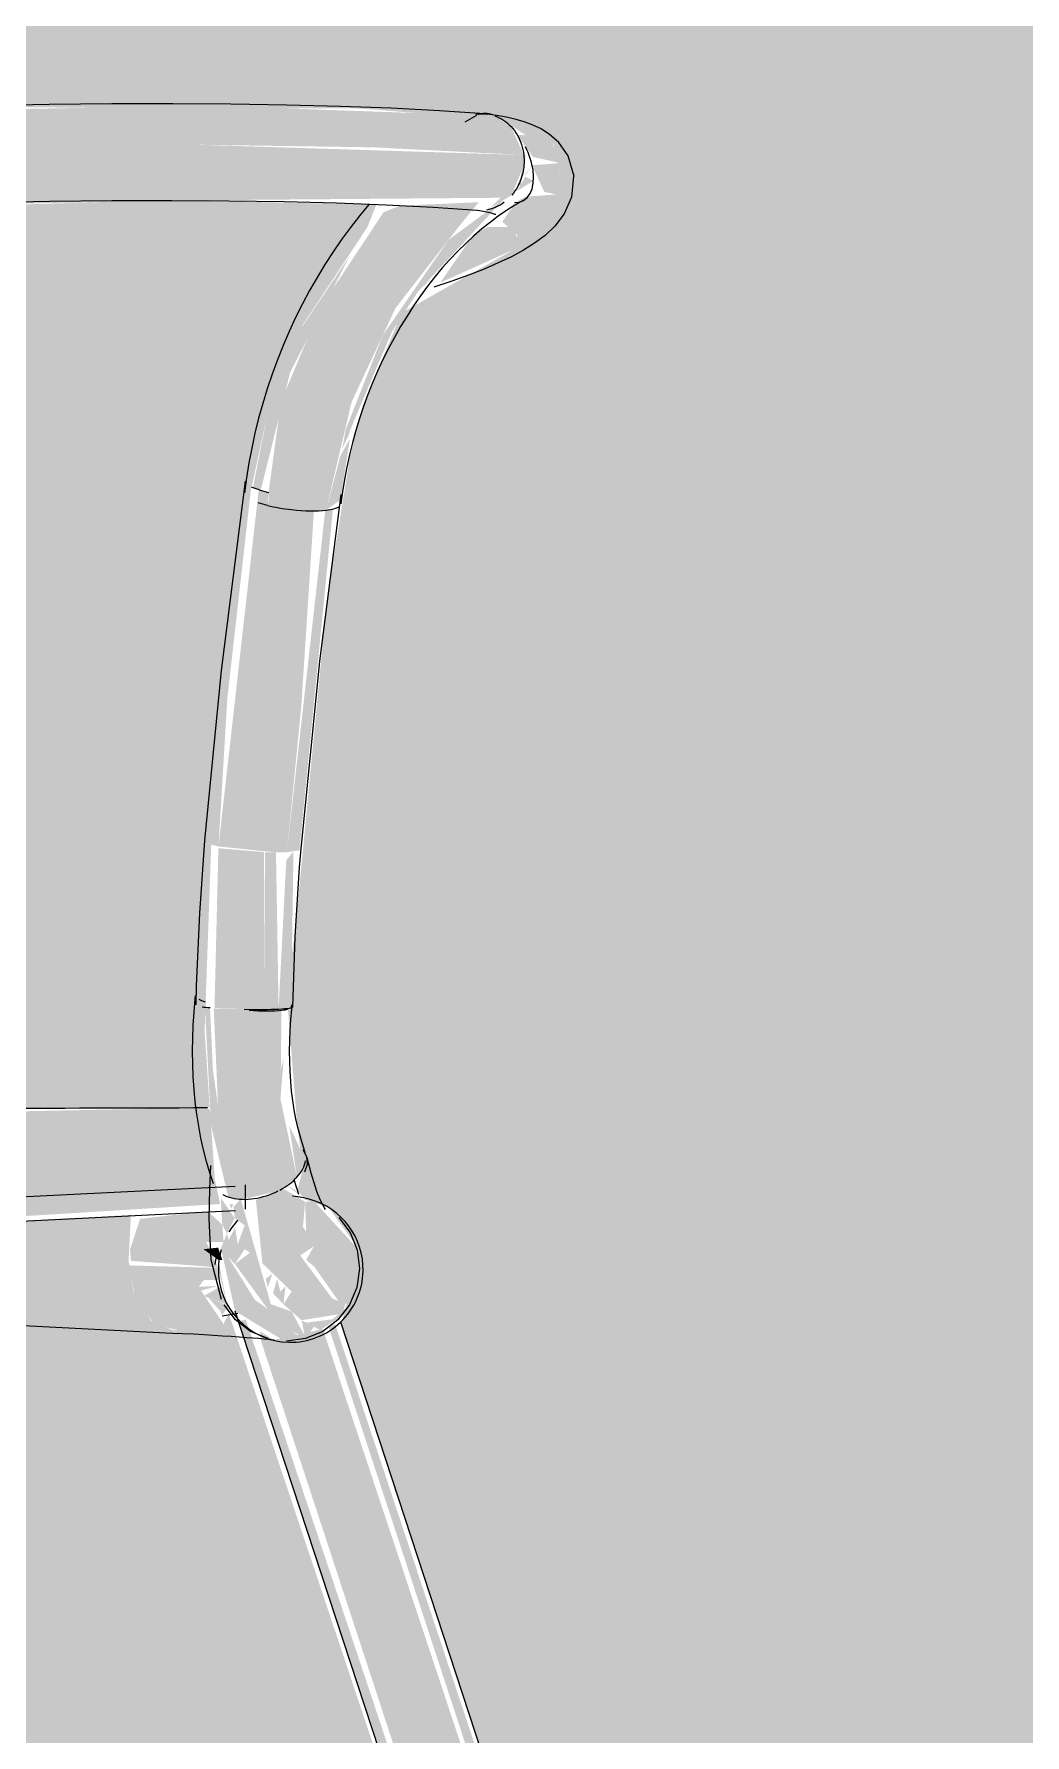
# Model space of a CAD drawing. Header units: inches. Extents: x -55396 to -733, y -290 to 853.
# Drawn here: x -26069.6 to -26059.38, y 11.54 to 29.07 of the extents above; entities that cross this region are included whole.
import ezdxf

# ---------------------------------------------------------------- set-up
doc = ezdxf.new("R2010")
doc.units = ezdxf.units.IN
doc.header["$MEASUREMENT"] = 0
doc.layers.add('A-DOOR', color=31, linetype='Continuous', lineweight=9)
doc.layers.add('I-FURN', color=30, linetype='Continuous', lineweight=9)

# ---------------------------------------------------------------- blocks, each defined once
blk = doc.blocks.new('HermanMiller_Collection_Air-Chair_SideChair_Arms - Arms-V14-Section 13')
at = {"layer": 'I-FURN'}
for points in [[(-26064.547, 27.825), (-26064.678, 28.117), (-26064.846, 28.228), (-26067.8, 28.334), (-26072.503, 28.249), (-26072.357, 28.117), (-26072.273, 27.825), (-26067.934, 27.931), (-26066.107, 27.904)], [(-26064.169, 27.741), (-26064.279, 28.018), (-26064.615, 28.032), (-26064.451, 27.804)], [(-26070.167, 17.999), (-26067.786, 18.008), (-26067.838, 18.794), (-26067.768, 20.766), (-26067.357, 24.408), (-26067.346, 24.434), (-26067.188, 25.162), (-26066.827, 26.073), (-26066.16, 27.079), (-26066.066, 27.314), (-26068.228, 27.359), (-26071.707, 27.257), (-26071.518, 26.882), (-26071.417, 26.323), (-26071.328, 25.819), (-26071.267, 25.279), (-26071.316, 24.869), (-26072.26, 19.018), (-26072.162, 19.01), (-26072.351, 18.003), (-26070.227, 17.999)], [(-26067.26, 24.369), (-26066.955, 25.586), (-26066.341, 26.786), (-26066.848, 26.032), (-26067.188, 25.162), (-26067.339, 24.398), (-26067.274, 24.373)], [(-26067.093, 20.635), (-26066.99, 20.637), (-26066.842, 22.129), (-26066.711, 24.156), (-26067.187, 24.243), (-26067.178, 24.346), (-26067.28, 24.375), (-26067.695, 20.696), (-26067.102, 20.635)], [(-26066.99, 20.637), (-26066.86, 20.656), (-26066.515, 24.175), (-26066.595, 24.155), (-26066.99, 20.638)], [(-26067.695, 20.696), (-26067.567, 22.838), (-26067.772, 20.716)], [(-26067.075, 19.02), (-26066.946, 19.033), (-26066.922, 20.643), (-26066.996, 20.554), (-26067.075, 19.025)], [(-26067.559, 17.073), (-26067.752, 18.385), (-26067.782, 19.034), (-26067.834, 19.034), (-26067.772, 17.823), (-26067.595, 17.087)], [(-26067.449, 17.058), (-26067.08, 17.144), (-26066.886, 17.287), (-26067.056, 18.094), (-26067.045, 19.009), (-26067.744, 19.026), (-26067.683, 17.662), (-26067.559, 17.073)], [(-26066.886, 17.287), (-26066.796, 17.456), (-26066.966, 17.822)], [(-26067.697, 16.351), (-26067.822, 16.62), (-26067.642, 16.62), (-26067.656, 16.797), (-26067.804, 16.935), (-26068.503, 16.858), (-26068.607, 16.541), (-26068.598, 16.424), (-26067.829, 16.367)], [(-26068.083, 15.675), (-26068.388, 15.806), (-26068.57, 16.098), (-26068.622, 16.426), (-26073.531, 16.682), (-26074.026, 16.336), (-26074.398, 16.112), (-26074.426, 16.049), (-26074.268, 15.997), (-26068.1, 15.676)], [(-26067.655, 16.434), (-26067.699, 16.56), (-26067.85, 16.544), (-26067.697, 16.434), (-26067.659, 16.434)], [(-26062.215, 0), (-26062.138, 0), (-26067.413, 15.818), (-26067.489, 15.801), (-26062.269, 0)], [(-26061.702, 0), (-26061.394, 0), (-26066.619, 15.721), (-26067.126, 15.609), (-26067.267, 15.7), (-26067.252, 15.585), (-26062.138, 0), (-26061.82, 0)]]:
    blk.add_hatch(color=256, dxfattribs=at).paths.add_polyline_path(points, flags=0)
h = blk.add_hatch(color=256, dxfattribs=at)
h.paths.add_polyline_path([(-26064.929, 27.258), (-26064.671, 27.411), (-26064.546, 27.72), (-26064.547, 27.825), (-26067.934, 27.931), (-26072.273, 27.825), (-26072.241, 27.392), (-26071.497, 27.29), (-26068.045, 27.357), (-26064.786, 27.384), (-26064.886, 27.287), (-26064.932, 27.259)], flags=0)
h.paths.add_polyline_path([(-26072.238, 27.264), (-26072.26, 27.348), (-26072.241, 27.266)], flags=0)
h = blk.add_hatch(color=256, dxfattribs=at)
h.paths.add_polyline_path([(-26066.691, 24.155), (-26066.586, 24.162), (-26066.322, 25.279), (-26065.869, 26.248), (-26065.219, 27.084), (-26065.011, 27.338), (-26065.825, 27.302), (-26065.992, 27.235), (-26066.641, 26.257), (-26067.052, 25.279), (-26067.178, 24.346), (-26067.178, 24.267), (-26067.188, 24.212), (-26066.736, 24.156)], flags=0)
h.paths.add_polyline_path([(-26064.531, 27.609), (-26064.463, 27.72), (-26064.528, 27.63)], flags=0)
h = blk.add_hatch(color=256, dxfattribs=at)
h.paths.add_polyline_path([(-26064.212, 27.418), (-26064.169, 27.741), (-26064.462, 27.719), (-26064.335, 27.444)], flags=0)
h.paths.add_polyline_path([(-26064.58, 27.495), (-26064.527, 27.821), (-26064.547, 27.825), (-26064.592, 27.497)], flags=0)
h = blk.add_hatch(color=256, dxfattribs=at)
h.paths.add_polyline_path([(-26066.586, 24.162), (-26066.436, 24.272), (-26066.34, 24.9), (-26066.437, 24.726), (-26066.507, 24.461)], flags=0)
h.paths.add_polyline_path([(-26066.418, 24.798), (-26065.907, 26.002), (-26065.64, 26.414), (-26064.748, 27.373), (-26065.322, 26.951), (-26066, 25.968), (-26066.384, 24.993), (-26066.403, 24.881)], flags=0)
h.paths.add_polyline_path([(-26064.62, 27.452), (-26064.446, 27.56), (-26064.532, 27.601), (-26064.609, 27.462)], flags=0)
h = blk.add_hatch(color=256, dxfattribs=at)
h.paths.add_polyline_path([(-26065.07, 27), (-26065.407, 26.509), (-26064.622, 26.863), (-26064.628, 27.084), (-26064.917, 27.084), (-26065.066, 27.003)], flags=0)
h.paths.add_polyline_path([(-26065.625, 26.433), (-26065.5, 26.547), (-26065.591, 26.475)], flags=0)
h = blk.add_hatch(color=256, dxfattribs=at)
h.paths.add_polyline_path([(-26067.214, 19.016), (-26067.075, 19.02), (-26067.102, 20.635), (-26067.214, 20.635)], flags=0)
h.paths.add_polyline_path([(-26067.299, 19.015), (-26067.214, 19.016), (-26067.226, 20.639), (-26067.696, 20.677), (-26067.736, 19.031), (-26067.343, 19.016)], flags=0)
h = blk.add_hatch(color=256, dxfattribs=at)
h.paths.add_polyline_path([(-26072.487, 18.002), (-26072.841, 17.371), (-26072.516, 17.955)], flags=0)
h.paths.add_polyline_path([(-26069.847, 16.876), (-26067.678, 17.01), (-26067.732, 17.264), (-26067.782, 17.977), (-26067.808, 18.004), (-26072.547, 17.909), (-26073.109, 16.907), (-26070.227, 16.876)], flags=0)
h.paths.add_polyline_path([(-26067.563, 16.959), (-26067.543, 17.011), (-26067.581, 17.006)], flags=0)
h = blk.add_hatch(color=256, dxfattribs=at)
h.paths.add_polyline_path([(-26068.622, 16.426), (-26068.598, 16.897), (-26073.109, 16.66), (-26070.227, 16.509)], flags=0)
h.paths.add_polyline_path([(-26074.017, 17.413), (-26073.988, 17.484), (-26074.137, 17.426)], flags=0)
h = blk.add_hatch(color=256, dxfattribs=at)
h.paths.add_polyline_path([(-26061.394, 0), (-26061.254, 0), (-26066.492, 15.771), (-26066.56, 15.744), (-26064.082, 8.19)], flags=0)
h.paths.add_polyline_path([(-26066.867, 17.11), (-26066.989, 17.199), (-26066.911, 17.159), (-26066.884, 17.129)], flags=0)
h = blk.add_hatch(color=256, dxfattribs=at)
h.paths.add_polyline_path([(-26067.525, 16.391), (-26067.607, 16.705), (-26067.674, 16.544)], flags=0)
h.paths.add_polyline_path([(-26067.133, 15.9), (-26067.465, 17.06), (-26067.54, 16.984), (-26067.527, 16.864), (-26067.425, 16.791), (-26067.497, 16.593), (-26067.371, 16.508), (-26067.525, 16.391), (-26067.187, 15.927)], flags=0)
h.paths.add_polyline_path([(-26067.607, 16.705), (-26067.527, 16.864), (-26067.671, 17.073), (-26067.656, 16.797)], flags=0)
h = blk.add_hatch(color=256, dxfattribs=at)
h.paths.add_polyline_path([(-26067.025, 15.975), (-26067.004, 16.162), (-26067.058, 16.108)], flags=0)
h.paths.add_polyline_path([(-26067.525, 16.391), (-26067.425, 16.545), (-26067.497, 16.593), (-26067.523, 16.77), (-26067.589, 16.64)], flags=0)
h.paths.add_polyline_path([(-26066.969, 15.585), (-26067.004, 15.62), (-26066.941, 15.69), (-26066.805, 15.649), (-26066.941, 15.902), (-26067.149, 15.975), (-26067.187, 15.927), (-26067.322, 16.024), (-26067.594, 16.462), (-26067.665, 16.535), (-26067.525, 15.908), (-26067.004, 15.59)], flags=0)
h.paths.add_polyline_path([(-26066.645, 15.711), (-26066.343, 15.908), (-26066.313, 15.945), (-26066.225, 16.512), (-26066.713, 17.042), (-26066.801, 17.03), (-26066.791, 16.721), (-26066.709, 16.577), (-26066.791, 16.435), (-26066.705, 16.361), (-26066.459, 16.012), (-26066.343, 15.97), (-26066.521, 15.821), (-26066.789, 15.787), (-26066.709, 15.744)], flags=0)
h.paths.add_polyline_path([(-26067.187, 16.148), (-26067.14, 16.291), (-26067.207, 16.238), (-26067.193, 16.174)], flags=0)
h.paths.add_polyline_path([(-26066.594, 16.533), (-26066.705, 16.579), (-26066.676, 16.879)], flags=0)
h = blk.add_hatch(color=256, dxfattribs=at)
h.paths.add_polyline_path([(-26066.994, 15.6), (-26066.838, 15.641), (-26067.063, 15.748)], flags=0)
h.paths.add_polyline_path([(-26066.705, 16.579), (-26066.594, 16.533), (-26066.676, 16.879)], flags=0)
h.paths.add_polyline_path([(-26067.09, 16.238), (-26067.133, 16.09), (-26067.025, 15.975)], flags=0)
h.paths.add_polyline_path([(-26066.838, 15.812), (-26066.414, 15.88), (-26066.387, 15.986), (-26066.521, 16.034), (-26066.852, 16.48), (-26066.705, 16.579), (-26066.824, 16.777), (-26066.801, 17.033), (-26067.034, 17.172), (-26067.309, 17.051), (-26067.242, 16.397), (-26066.941, 16.108), (-26067.025, 15.975)], flags=0)
h.paths.add_polyline_path([(-26066.799, 15.622), (-26066.711, 15.745), (-26066.838, 15.812), (-26066.805, 15.648)], flags=0)
h = blk.add_hatch(color=256, dxfattribs=at)
h.paths.add_polyline_path([(-26067.584, 15.688), (-26067.791, 15.99), (-26067.9, 16.156), (-26067.844, 16.227), (-26067.684, 16.227), (-26067.697, 16.351), (-26068.618, 16.377), (-26068.556, 16.051), (-26068.359, 15.776), (-26068.08, 15.698), (-26067.587, 15.688)], flags=0)
h.paths.add_polyline_path([(-26067.606, 15.974), (-26067.676, 16.156), (-26067.847, 16.062)], flags=0)
h = blk.add_hatch(color=256, dxfattribs=at)
h.paths.add_polyline_path([(-26067.606, 15.974), (-26067.697, 16.434), (-26067.697, 16.351), (-26067.615, 15.997)], flags=0)
h.paths.add_polyline_path([(-26067.945, 16.098), (-26067.698, 16.166), (-26067.9, 16.156), (-26067.924, 16.126)], flags=0)
h.paths.add_polyline_path([(-26067.659, 15.865), (-26067.587, 15.959), (-26067.799, 16.045), (-26067.677, 15.908), (-26067.661, 15.871)], flags=0)
for p, q in [((-26065.034, 28.231), (-26065.155, 28.162)), ((-26064.035, 27.627), (-26064.033, 27.605)), ((-26066.805, 17.342), (-26066.777, 17.42)), ((-26067.416, 16.957), (-26067.416, 17.208)), ((-26066.867, 17.109), (-26066.916, 17.26)), ((-26067.73, 16.387), (-26067.705, 16.537)), ((-26074.292, 15.998), (-26068.103, 15.675)), ((-26067.656, 15.858), (-26067.496, 15.885)), ((-26067.525, 15.909), (-26062.305, 0)), ((-26061.253, 0), (-26066.435, 15.793))]:
    blk.add_line(p, q, dxfattribs=at)
at = {"layer": 'I-FURN', "flags": 128}
for points in [[(-26064.948, 28.25), (-26065.417, 28.28), (-26065.914, 28.306), (-26066.438, 28.326), (-26066.989, 28.34), (-26067.566, 28.35), (-26068.167, 28.353), (-26068.793, 28.352), (-26069.442, 28.345), (-26070.113, 28.332), (-26070.805, 28.314), (-26071.518, 28.291), (-26072.249, 28.263), (-26072.525, 28.251)], [(-26064.035, 27.627), (-26064.091, 27.817), (-26064.186, 27.954), (-26064.284, 28.041), (-26064.376, 28.098), (-26064.461, 28.137), (-26064.544, 28.167), (-26064.627, 28.191), (-26064.713, 28.211), (-26064.803, 28.228), (-26064.897, 28.243), (-26064.924, 28.247)], [(-26064.033, 27.605), (-26064.056, 27.389), (-26064.131, 27.218), (-26064.226, 27.092), (-26064.328, 26.996), (-26064.435, 26.915), (-26064.55, 26.843), (-26064.675, 26.776), (-26064.81, 26.712), (-26064.957, 26.648), (-26065.116, 26.586), (-26065.288, 26.523), (-26065.473, 26.461)], [(-26065.028, 27.253), (-26065.482, 27.283), (-26065.966, 27.307), (-26066.478, 27.327), (-26067.018, 27.341), (-26067.585, 27.35), (-26068.178, 27.353), (-26068.796, 27.352), (-26069.437, 27.344), (-26070.101, 27.332), (-26070.787, 27.314), (-26071.492, 27.291), (-26072.218, 27.263), (-26072.474, 27.252)], [(-26066.144, 27.313), (-26066.241, 27.196), (-26066.335, 27.076), (-26066.426, 26.953), (-26066.514, 26.826), (-26066.598, 26.696), (-26066.679, 26.563), (-26066.757, 26.427), (-26066.83, 26.289), (-26066.901, 26.148), (-26066.967, 26.005), (-26067.029, 25.86), (-26067.088, 25.713), (-26067.143, 25.564), (-26067.193, 25.414), (-26067.239, 25.263), (-26067.281, 25.111), (-26067.319, 24.958), (-26067.352, 24.804), (-26067.381, 24.65), (-26067.406, 24.496), (-26067.426, 24.342)], [(-26064.553, 27.355), (-26064.639, 27.306), (-26064.724, 27.252), (-26064.81, 27.193), (-26064.895, 27.13), (-26064.979, 27.062), (-26065.063, 26.99), (-26065.146, 26.913), (-26065.228, 26.833), (-26065.308, 26.748), (-26065.387, 26.66), (-26065.464, 26.567), (-26065.539, 26.472), (-26065.612, 26.372), (-26065.683, 26.27), (-26065.751, 26.164), (-26065.818, 26.056), (-26065.881, 25.944), (-26065.942, 25.831), (-26065.999, 25.715), (-26066.054, 25.597), (-26066.106, 25.477), (-26066.154, 25.355), (-26066.199, 25.233), (-26066.241, 25.109), (-26066.279, 24.984), (-26066.314, 24.858), (-26066.345, 24.732), (-26066.372, 24.605), (-26066.396, 24.479), (-26066.416, 24.353), (-26066.432, 24.228)], [(-26064.836, 27.21), (-26064.845, 27.213), (-26064.871, 27.221), (-26064.91, 27.231), (-26064.962, 27.241), (-26065.025, 27.251), (-26065.053, 27.256)], [(-26067.421, 24.462), (-26067.667, 22.511), (-26067.84, 20.756)], [(-26066.843, 20.671), (-26066.65, 22.606), (-26066.431, 24.323)], [(-26067.84, 20.756), (-26067.892, 20.009), (-26067.924, 19.26), (-26067.929, 19.062)], [(-26066.929, 19.041), (-26066.904, 19.763), (-26066.858, 20.482), (-26066.843, 20.671)], [(-26067.746, 17.218), (-26067.784, 17.332), (-26067.818, 17.448), (-26067.849, 17.567), (-26067.876, 17.688), (-26067.899, 17.812), (-26067.919, 17.937), (-26067.935, 18.064), (-26067.947, 18.192), (-26067.956, 18.322), (-26067.961, 18.453), (-26067.963, 18.585), (-26067.961, 18.719), (-26067.956, 18.853), (-26067.947, 18.987), (-26067.935, 19.122), (-26067.931, 19.161)], [(-26066.803, 17.551), (-26066.83, 17.631), (-26066.854, 17.714), (-26066.876, 17.8), (-26066.896, 17.889), (-26066.913, 17.981), (-26066.928, 18.076), (-26066.941, 18.174), (-26066.95, 18.274), (-26066.957, 18.376), (-26066.961, 18.48), (-26066.963, 18.585), (-26066.961, 18.692), (-26066.957, 18.801), (-26066.95, 18.91), (-26066.94, 19.02), (-26066.937, 19.052)], [(-26066.777, 17.42), (-26066.784, 17.498), (-26066.823, 17.57)], [(-26067.663, 16.024), (-26067.772, 16.433), (-26067.792, 16.858), (-26067.785, 17.166), (-26067.773, 17.406)], [(-26066.592, 16.955), (-26066.603, 16.971), (-26066.642, 17.046), (-26066.68, 17.139), (-26066.74, 17.328), (-26066.78, 17.486)], [(-26081.214, 17.181), (-26077.472, 16.983), (-26071.338, 17.005), (-26067.522, 17.193)], [(-26066.748, 17.056), (-26066.82, 17.074), (-26066.877, 17.084), (-26066.931, 17.092)], [(-26080.741, 16.906), (-26077.462, 16.732), (-26071.314, 16.755), (-26067.521, 16.943)], [(-26066.454, 16.872), (-26066.337, 16.717), (-26066.264, 16.537), (-26066.24, 16.344)], [(-26066.24, 16.344), (-26066.267, 16.151), (-26066.343, 15.97), (-26066.463, 15.816), (-26066.619, 15.697), (-26066.799, 15.622), (-26066.993, 15.597)], [(-26067.185, 15.622), (-26067.365, 15.697), (-26067.518, 15.816), (-26067.635, 15.97)], [(-26067.118, 15.604), (-26067.126, 15.605), (-26067.15, 15.608), (-26067.184, 15.612), (-26067.228, 15.617), (-26067.28, 15.622), (-26067.34, 15.627), (-26067.407, 15.632), (-26067.482, 15.638), (-26067.564, 15.644), (-26067.652, 15.649), (-26067.746, 15.655), (-26067.846, 15.661), (-26067.953, 15.667), (-26068.065, 15.673), (-26068.103, 15.675)]]:
    blk.add_lwpolyline(points, dxfattribs=at)
at = {"layer": 'I-FURN'}
for centre, major_axis, ratio, start_param, end_param in [((-26064.794, 27.793), (-0.241, 0.438), 0.575844, 5.706994, 6.230592), ((-26064.794, 27.793), (-0.241, 0.438), 0.575844, 4.136197, 4.659796), ((-26064.794, 27.793), (-0.241, 0.438), 0.575844, 2.8272, 4.136197), ((-26066.926, 24.392), (-0.495, 0.07), 0.185134, 0.540717, 0.802516), ((-26066.929, 24.285), (-0.497, 0.057), 0.234229, 0.788125, 1.043613), ((-26066.926, 24.392), (-0.495, 0.07), 0.185134, 0.816106, 1.064316), ((-26066.929, 24.285), (-0.497, 0.057), 0.234229, 1.049924, 1.307964), ((-26066.929, 24.285), (-0.497, 0.057), 0.234229, 3.141593, 3.144319), ((-26066.929, 24.285), (-0.497, 0.057), 0.234229, 1.311723, 1.570172), ((-26066.929, 24.285), (-0.497, 0.057), 0.234229, 1.573523, 2.358921), ((-26066.929, 24.285), (-0.497, 0.057), 0.234229, 2.358921, 2.88252), ((-26067.434, 19.106), (-0.497, 0.055), 0.180952, 0.394781, 0.656581), ((-26067.429, 19.052), (-0.5, 0.01), 0.069551, 0.525417, 0.787217), ((-26067.429, 19.052), (-0.5, 0.01), 0.069551, 1.572615, 2.358013), ((-26067.434, 19.106), (-0.497, 0.055), 0.180952, 1.703778, 2.489176), ((-26067.429, 19.052), (-0.5, 0.01), 0.069551, 2.358013, 3.141593), ((-26067.434, 19.106), (-0.497, 0.055), 0.180952, 2.489176, 2.750976), ((-26067.429, 19.052), (-0.5, 0.01), 0.069551, 3.143411, 3.405211), ((-26067.434, 19.106), (-0.497, 0.055), 0.180952, 3.012775, 3.274575), ((-26067.275, 17.385), (0.471, 0.167), 0.596783, 6.229363, 6.283185), ((-26067.275, 17.385), (0.471, 0.167), 0.596783, 5.443965, 5.967563), ((-26067.275, 17.385), (0.471, 0.167), 0.596783, 4.962112, 5.443965), ((-26067.275, 17.385), (0.471, 0.167), 0.596783, 3.611369, 3.873168), ((-26067.275, 17.385), (0.471, 0.167), 0.596783, 3.873168, 4.920366), ((-26066.95, 16.334), (0.202, 0.722), 0.995009, 4.962286, 6.283185), ((-26066.95, 16.334), (0.202, 0.722), 0.995009, 1.097267, 1.297094), ((-26066.95, 16.334), (0.202, 0.722), 0.995009, 1.568307, 1.820693), ((-26066.95, 16.334), (0.202, 0.722), 0.995009, 1.820693, 3.391489), ((-26066.95, 16.334), (0.202, 0.722), 0.995009, 3.391489, 4.962286)]:
    blk.add_ellipse(centre, major_axis=major_axis, ratio=ratio, start_param=start_param, end_param=end_param, dxfattribs=at)
blk.add_open_spline([(-26065.043, 28.245), (-26065.003, 28.252), (-26064.963, 28.252), (-26064.924, 28.247)], degree=3, dxfattribs=at)
for points, knots in [([(-26064.846, 28.228), (-26064.815, 28.217), (-26064.724, 28.172), (-26064.602, 28.042), (-26064.555, 27.899), (-26064.547, 27.825)], [-0.7142857, -0.7142857, -0.7142857, -0.7142857, -0.5714286, -0.2857143, 0, 0, 0, 0]), ([(-26064.547, 27.825), (-26064.541, 27.77), (-26064.546, 27.656), (-26064.596, 27.514), (-26064.647, 27.438), (-26064.671, 27.411)], [-1, -1, -1, -1, -0.7857143, -0.5714286, -0.4285714, -0.4285714, -0.4285714, -0.4285714]), ([(-26064.748, 27.338), (-26064.776, 27.317), (-26064.835, 27.282), (-26064.9, 27.263), (-26064.932, 27.257)], [-0.2857143, -0.2857143, -0.2857143, -0.2857143, -0.1428571, -0.0010681, -0.0010681, -0.0010681, -0.0010681]), ([(-26072.484, 18.003), (-26071.702, 18), (-26070.122, 17.997), (-26068.587, 18.001), (-26067.808, 18.004)], [-0.9089628, -0.9089628, -0.9089628, -0.9089628, -0.5, -0.0731199, -0.0731199, -0.0731199, -0.0731199])]:
    blk.add_open_spline(points, degree=3, knots=knots, dxfattribs=at)
blk = doc.blocks.new('Door_Single_Storefront - one-1142390-Section 13')
at = {"layer": 'A-DOOR'}
h = blk.add_hatch(color=256, dxfattribs=at)
h.paths.add_polyline_path([(-26083.318, 5), (-26078.253, 5), (-26081.896, 15.828), (-26081.93, 15.775), (-26081.914, 15.688), (-26083.453, 15.675), (-26083.453, 5)], flags=0)
h.paths.add_polyline_path([(-26074.675, 5), (-26063.945, 5), (-26067.587, 15.877), (-26067.632, 15.801), (-26067.661, 15.689), (-26070.227, 15.787), (-26074.818, 15.938), (-26075.101, 15.777), (-26075.027, 15.619), (-26074.675, 15.619), (-26074.7, 5)], flags=0)
h.paths.add_polyline_path([(-26075.548, 15.63), (-26075.429, 15.697), (-26075.47, 15.783), (-26075.533, 15.697)], flags=0)
h.paths.add_polyline_path([(-26075.751, 5), (-26075.726, 5), (-26075.621, 15.637), (-26075.555, 15.697), (-26075.625, 15.71), (-26076.116, 15.697), (-26076.151, 15.606), (-26079.706, 15.675), (-26076.731, 5), (-26075.772, 5)], flags=0)
h.paths.add_polyline_path([(-26062.3, 5), (-26058.265, 5), (-26058.265, 91), (-26083.453, 91), (-26083.453, 30), (-26069.841, 30), (-26069.841, 28.75), (-26083.453, 28.75), (-26083.453, 28.33), (-26079.779, 28.269), (-26079.064, 28.184), (-26078.747, 28.025), (-26078.547, 27.933), (-26078.491, 27.63), (-26078.478, 27.555), (-26075.523, 27.958), (-26072.538, 28.223), (-26069.841, 28.316), (-26066.227, 28.304), (-26064.756, 28.184), (-26064.529, 28.029), (-26064.238, 27.933), (-26064.177, 27.671), (-26064.212, 27.418), (-26064.529, 27.395), (-26064.631, 27.338), (-26064.769, 27.136), (-26064.613, 27), (-26064.685, 26.83), (-26065.805, 26.198), (-26066.208, 25.242), (-26066.34, 24.702), (-26066.574, 23.266), (-26066.904, 19.83), (-26067.02, 19.016), (-26066.978, 19.009), (-26066.883, 17.822), (-26066.825, 17.371), (-26066.881, 17.152), (-26066.801, 17.055), (-26066.561, 16.975), (-26066.225, 16.512), (-26066.417, 15.816), (-26066.435, 15.793), (-26062.895, 5)], flags=0)
h.paths.add_polyline_path([(-26075.203, 15.619), (-26075.304, 15.697), (-26075.25, 15.619)], flags=0)
h.paths.add_polyline_path([(-26072.394, 26.537), (-26072.513, 26.693), (-26072.445, 26.623)], flags=0)
h.paths.add_polyline_path([(-26074.374, 17.453), (-26073.976, 17.483), (-26073.801, 17.548), (-26073.813, 17.633), (-26073.737, 17.676), (-26073.758, 17.711), (-26073.215, 18.846), (-26073.104, 19.33), (-26072.659, 22.838), (-26072.21, 25.802), (-26072.566, 26.901), (-26072.994, 27.228), (-26077.366, 26.716), (-26080.085, 26.248), (-26080.199, 26.032), (-26080.516, 25.242), (-26080.648, 24.702), (-26080.882, 23.266), (-26081.106, 20.699), (-26080.228, 17.549), (-26074.547, 17.474), (-26074.392, 17.455)], flags=0)
h.paths.add_polyline_path([(-26067.056, 18.094), (-26067.023, 18.506), (-26067.052, 18.405)], flags=0)
h.paths.add_polyline_path([(-26066.418, 24.798), (-26066.297, 25.048), (-26066.392, 24.873)], flags=0)
h.paths.add_polyline_path([(-26080.726, 24.798), (-26080.606, 25.048), (-26080.7, 24.873)], flags=0)
h.paths.add_polyline_path([(-26072.191, 25.726), (-26072.253, 25.726), (-26072.21, 25.8)], flags=0)
h.paths.add_polyline_path([(-26072.277, 26.686), (-26072.709, 27.255), (-26072.78, 27.181), (-26072.309, 26.72)], flags=0)

msp = doc.modelspace()

# ---------------------------------------------------------------- block references
at = {"layer": 'A-DOOR'}
msp.add_blockref('Door_Single_Storefront - one-1142390-Section 13', (0, 0), dxfattribs=at)
at = {"layer": 'I-FURN'}
msp.add_blockref('HermanMiller_Collection_Air-Chair_SideChair_Arms - Arms-V14-Section 13', (0, 0), dxfattribs=at)

doc.saveas('drawing.dxf')
